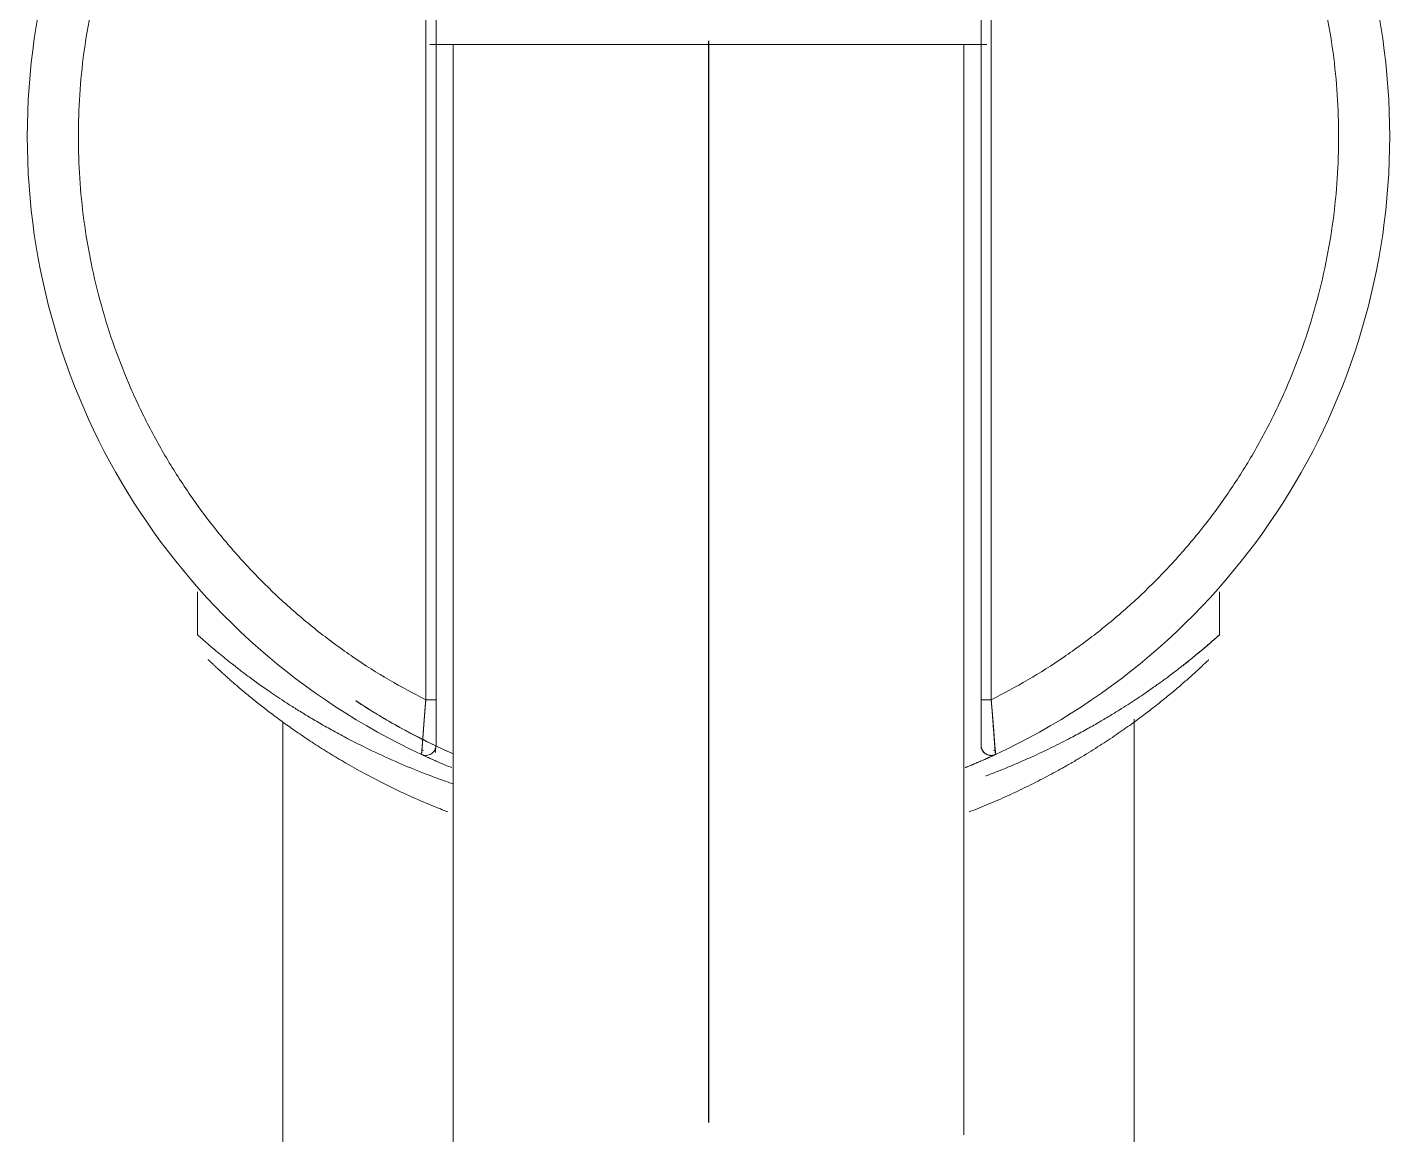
# Model space of a CAD drawing. Header units: millimetres. Extents: x 8883 to 11259, y -10160 to -6800.
# Drawn here: x 10774.56 to 10814.56, y -8612.75 to -8580.24 of the extents above; entities that cross this region are included whole.
import ezdxf

# ---------------------------------------------------------------- set-up
doc = ezdxf.new("R2010")
doc.units = ezdxf.units.MM
doc.linetypes.add('CENTERX2', pattern=[101.6, 63.5, -12.7, 12.7, -12.7])
doc.layers.add('CENTER', color=1, linetype='CENTERX2')

msp = doc.modelspace()

# ---------------------------------------------------------------- linework, layer by layer
at = {"linetype": 'Continuous', "lineweight": 18}
for p, q in [((10786.372, -8580.745), (10794.549, -8580.745)), ((10787.056, -8580.745), (10787.056, -8612.745)), ((10802.723, -8580.745), (10794.549, -8580.745)), ((10802.056, -8612.745), (10802.056, -8580.745)), ((10779.556, -8596.805), (10779.556, -8598.078)), ((10809.556, -8598.078), (10809.556, -8596.805)), ((10782.056, -8600.623), (10782.056, -9075.445)), ((10807.056, -8600.547), (10807.056, -9073.445)), ((10787.056, -8612.745), (10787.056, -8697.521))]:
    msp.add_line(p, q, dxfattribs=at)
for start, end in [(114.9179, 245.0821), (114.9179, 245.0821), (294.9179, 65.0821), (294.9179, 65.0821)]:
    msp.add_arc((10794.556, -8583.445), 20, start, end, dxfattribs=at)
at = {"linetype": 'Continuous', "lineweight": 13}
for points, weights in [([(10786.256, -8599.979), (10776.056, -8594.859), (10776.056, -8583.445), (10776.056, -8572.032), (10786.256, -8566.912)], [1, 0.851072454934, 1, 0.851072454934, 1]), ([(10786.256, -8599.979), (10776.056, -8594.859), (10776.056, -8583.445), (10776.056, -8572.032), (10786.256, -8566.912)], [1, 0.851072454934, 1, 0.851072454934, 1]), ([(10802.856, -8566.912), (10813.056, -8572.032), (10813.056, -8583.445), (10813.056, -8594.859), (10802.856, -8599.979)], [1, 0.851072454934, 1, 0.851072454934, 1]), ([(10802.856, -8599.979), (10813.056, -8594.859), (10813.056, -8583.445), (10813.056, -8572.032), (10802.856, -8566.912)], [1, 0.851072454922, 1, 0.851072453107, 1])]:
    msp.add_rational_spline(points, weights, degree=2, knots=[0, 0, 0, 0.5, 0.5, 1, 1, 1], dxfattribs=at)
for points in [[(10786.256, -8599.979), (10786.256, -8566.912)], [(10786.256, -8599.979), (10786.256, -8566.912)], [(10802.856, -8566.912), (10802.856, -8599.979)], [(10802.856, -8566.912), (10802.856, -8599.979)]]:
    msp.add_open_spline(points, degree=1, dxfattribs=at)
at = {"linetype": 'Continuous', "lineweight": 18}
for points, degree in [([(10786.556, -8599.979), (10786.556, -8566.912)], 1), ([(10786.556, -8599.979), (10786.556, -8566.912)], 1), ([(10802.556, -8566.912), (10802.556, -8599.979)], 1), ([(10802.556, -8566.912), (10802.556, -8599.979)], 1), ([(10786.127, -8601.447), (10786.131, -8601.448), (10786.135, -8601.45), (10786.139, -8601.451)], 3), ([(10786.544, -8601.526), (10786.544, -8601.482), (10786.544, -8601.438), (10786.543, -8601.393)], 3), ([(10802.954, -8601.458), (10802.964, -8601.455), (10802.975, -8601.451), (10802.985, -8601.447)], 3)]:
    msp.add_open_spline(points, degree=degree, dxfattribs=at)
for points, knots in [([(10782.374, -8600.202), (10782.28, -8600.142), (10782.102, -8600.027), (10781.854, -8599.863), (10781.635, -8599.713), (10781.443, -8599.579), (10781.277, -8599.46), (10781.133, -8599.355), (10780.948, -8599.218), (10780.729, -8599.051), (10780.486, -8598.86), (10780.274, -8598.689), (10780.093, -8598.538), (10779.94, -8598.409), (10779.815, -8598.302), (10779.717, -8598.216), (10779.643, -8598.152), (10779.592, -8598.108), (10779.563, -8598.082), (10779.556, -8598.076), (10779.556, -8598.076), (10779.556, -8598.076)], [0, 0, 0, 0, 0.053505, 0.103848, 0.150242, 0.192678, 0.231151, 0.265656, 0.296187, 0.369353, 0.440658, 0.510095, 0.57768, 0.643398, 0.707211, 0.769112, 0.829108, 0.887178, 0.943297, 0.997455, 1, 1, 1, 1]), ([(10808.478, -8598.977), (10808.528, -8598.937), (10808.654, -8598.838), (10808.838, -8598.689), (10809.019, -8598.538), (10809.172, -8598.409), (10809.297, -8598.302), (10809.395, -8598.216), (10809.469, -8598.152), (10809.52, -8598.108), (10809.549, -8598.082), (10809.556, -8598.076), (10809.556, -8598.076), (10809.556, -8598.076)], [0, 0, 0, 0, 0.07284, 0.188053, 0.300198, 0.409248, 0.515143, 0.617868, 0.717437, 0.813815, 0.906961, 0.996855, 1, 1, 1, 1]), ([(10786.904, -8603.27), (10786.83, -8603.241), (10786.529, -8603.123), (10786.012, -8602.907), (10785.37, -8602.612), (10784.753, -8602.303), (10784.184, -8601.996), (10783.664, -8601.694), (10783.194, -8601.405), (10782.757, -8601.121), (10782.353, -8600.844), (10781.98, -8600.576), (10781.637, -8600.319), (10781.323, -8600.074), (10781.079, -8599.876), (10780.894, -8599.722), (10780.758, -8599.607), (10780.632, -8599.498), (10780.516, -8599.397), (10780.41, -8599.303), (10780.314, -8599.217), (10780.227, -8599.138), (10780.15, -8599.067), (10780.083, -8599.005), (10780.024, -8598.95), (10779.975, -8598.904), (10779.935, -8598.865), (10779.903, -8598.836), (10779.881, -8598.814), (10779.868, -8598.802), (10779.865, -8598.799), (10779.865, -8598.799)], [0, 0, 0, 0, 0.017545, 0.072457, 0.12768, 0.183332, 0.239526, 0.289815, 0.339219, 0.387821, 0.43571, 0.482977, 0.529717, 0.576028, 0.622011, 0.647483, 0.672598, 0.697379, 0.721845, 0.746022, 0.769931, 0.793597, 0.817046, 0.840303, 0.863395, 0.886349, 0.909192, 0.931952, 0.954657, 0.977337, 1, 1, 1, 1]), ([(10809.245, -8598.801), (10809.242, -8598.804), (10809.225, -8598.82), (10809.162, -8598.88), (10809.044, -8598.991), (10808.878, -8599.145), (10808.662, -8599.339), (10808.395, -8599.573), (10808.136, -8599.791), (10807.912, -8599.974), (10807.744, -8600.109), (10807.566, -8600.248), (10807.379, -8600.391), (10807.181, -8600.539), (10806.975, -8600.69), (10806.758, -8600.844), (10806.531, -8601.001), (10806.293, -8601.161), (10806.045, -8601.323), (10805.786, -8601.486), (10805.517, -8601.651), (10805.236, -8601.818), (10804.877, -8602.023), (10804.433, -8602.264), (10803.897, -8602.535), (10803.342, -8602.797), (10802.78, -8603.043), (10802.397, -8603.197), (10802.208, -8603.27)], [0, 0, 0, 0, 0.037085, 0.089882, 0.143215, 0.197415, 0.252799, 0.309666, 0.36829, 0.394927, 0.421661, 0.448511, 0.475495, 0.502633, 0.529943, 0.557444, 0.585154, 0.613089, 0.641268, 0.669707, 0.698421, 0.727428, 0.756741, 0.806686, 0.856204, 0.905374, 0.954274, 1, 1, 1, 1]), ([(10786.256, -8599.979), (10786.255, -8599.986), (10786.254, -8600), (10786.253, -8600.021), (10786.251, -8600.042), (10786.249, -8600.063), (10786.247, -8600.083), (10786.246, -8600.104), (10786.244, -8600.125), (10786.242, -8600.145), (10786.241, -8600.165), (10786.239, -8600.186), (10786.237, -8600.206), (10786.236, -8600.226), (10786.234, -8600.246), (10786.233, -8600.266), (10786.231, -8600.285), (10786.23, -8600.305), (10786.228, -8600.324), (10786.227, -8600.344), (10786.225, -8600.363), (10786.224, -8600.382), (10786.222, -8600.401), (10786.221, -8600.42), (10786.219, -8600.439), (10786.218, -8600.457), (10786.216, -8600.476), (10786.215, -8600.494), (10786.214, -8600.513), (10786.212, -8600.531), (10786.211, -8600.549), (10786.209, -8600.566), (10786.208, -8600.584), (10786.207, -8600.602), (10786.206, -8600.619), (10786.204, -8600.636), (10786.203, -8600.653), (10786.202, -8600.67), (10786.2, -8600.687), (10786.199, -8600.704), (10786.198, -8600.72), (10786.197, -8600.736), (10786.196, -8600.753), (10786.194, -8600.769), (10786.193, -8600.784), (10786.192, -8600.8), (10786.191, -8600.816), (10786.19, -8600.831), (10786.189, -8600.846), (10786.187, -8600.861), (10786.186, -8600.876), (10786.185, -8600.891), (10786.184, -8600.906), (10786.183, -8600.92), (10786.182, -8600.934), (10786.181, -8600.949), (10786.18, -8600.962), (10786.179, -8600.976), (10786.178, -8600.99), (10786.177, -8601.003), (10786.176, -8601.017), (10786.175, -8601.03), (10786.174, -8601.043), (10786.173, -8601.055), (10786.172, -8601.068), (10786.171, -8601.08), (10786.17, -8601.093), (10786.169, -8601.105), (10786.169, -8601.117), (10786.168, -8601.128), (10786.167, -8601.14), (10786.166, -8601.151), (10786.165, -8601.163), (10786.164, -8601.174), (10786.164, -8601.185), (10786.163, -8601.195), (10786.162, -8601.206), (10786.161, -8601.216), (10786.16, -8601.227), (10786.16, -8601.237), (10786.159, -8601.247), (10786.158, -8601.256), (10786.157, -8601.266), (10786.157, -8601.275), (10786.156, -8601.284), (10786.155, -8601.294), (10786.155, -8601.302), (10786.154, -8601.311), (10786.153, -8601.32), (10786.153, -8601.328), (10786.152, -8601.336), (10786.151, -8601.345), (10786.151, -8601.352), (10786.15, -8601.36), (10786.149, -8601.368), (10786.149, -8601.375), (10786.148, -8601.383), (10786.148, -8601.39), (10786.147, -8601.397), (10786.147, -8601.404), (10786.146, -8601.41), (10786.145, -8601.417), (10786.145, -8601.423), (10786.144, -8601.429), (10786.144, -8601.435), (10786.143, -8601.441), (10786.143, -8601.447), (10786.142, -8601.453), (10786.142, -8601.458), (10786.141, -8601.464), (10786.141, -8601.469), (10786.141, -8601.474), (10786.14, -8601.479), (10786.14, -8601.484), (10786.139, -8601.488), (10786.139, -8601.493), (10786.139, -8601.497), (10786.138, -8601.502), (10786.138, -8601.506), (10786.137, -8601.51), (10786.137, -8601.514), (10786.137, -8601.517), (10786.136, -8601.521), (10786.136, -8601.524), (10786.136, -8601.528), (10786.135, -8601.531), (10786.135, -8601.534), (10786.135, -8601.537), (10786.134, -8601.54), (10786.134, -8601.543), (10786.134, -8601.546), (10786.134, -8601.548), (10786.133, -8601.551), (10786.133, -8601.553), (10786.133, -8601.556), (10786.133, -8601.558), (10786.132, -8601.56), (10786.132, -8601.562), (10786.132, -8601.564), (10786.132, -8601.565), (10786.132, -8601.567), (10786.131, -8601.569), (10786.131, -8601.57), (10786.131, -8601.572), (10786.131, -8601.573), (10786.131, -8601.574), (10786.131, -8601.575), (10786.131, -8601.576), (10786.13, -8601.577), (10786.13, -8601.578), (10786.13, -8601.579), (10786.13, -8601.58), (10786.13, -8601.58), (10786.13, -8601.581), (10786.13, -8601.582), (10786.13, -8601.582), (10786.13, -8601.582), (10786.13, -8601.583), (10786.13, -8601.583), (10786.13, -8601.583), (10786.13, -8601.583), (10786.13, -8601.584), (10786.13, -8601.584), (10786.13, -8601.584)], [0, 0, 0, 0, 0.008638, 0.017247, 0.025826, 0.034374, 0.042893, 0.051382, 0.05984, 0.068268, 0.076666, 0.085033, 0.09337, 0.101676, 0.109951, 0.118196, 0.12641, 0.134594, 0.142747, 0.150869, 0.158961, 0.167022, 0.175052, 0.183051, 0.19102, 0.198959, 0.206867, 0.214744, 0.222591, 0.230408, 0.238194, 0.245951, 0.253677, 0.261373, 0.269039, 0.276675, 0.284281, 0.291858, 0.299405, 0.306923, 0.314412, 0.321871, 0.329301, 0.336702, 0.344075, 0.351418, 0.358731, 0.366015, 0.37327, 0.380494, 0.387689, 0.394854, 0.40199, 0.409095, 0.41617, 0.423215, 0.43023, 0.437215, 0.44417, 0.451095, 0.45799, 0.464855, 0.471689, 0.478494, 0.485269, 0.492014, 0.498729, 0.505414, 0.51207, 0.518696, 0.525292, 0.531859, 0.538397, 0.544905, 0.551383, 0.557831, 0.564249, 0.570637, 0.576995, 0.583322, 0.589619, 0.595885, 0.602121, 0.608326, 0.614501, 0.620644, 0.626757, 0.632839, 0.63889, 0.644911, 0.6509, 0.656858, 0.662786, 0.668682, 0.674548, 0.680382, 0.686186, 0.691959, 0.697701, 0.703412, 0.709093, 0.714742, 0.720362, 0.72595, 0.731508, 0.737034, 0.74253, 0.747995, 0.753429, 0.758832, 0.764204, 0.769545, 0.774854, 0.780132, 0.785379, 0.790594, 0.795778, 0.800931, 0.806052, 0.811142, 0.8162, 0.821227, 0.826222, 0.831185, 0.836117, 0.841018, 0.845887, 0.850724, 0.85553, 0.860304, 0.865047, 0.869758, 0.874437, 0.879085, 0.883702, 0.888287, 0.89284, 0.897362, 0.901853, 0.906312, 0.91074, 0.915136, 0.919501, 0.923834, 0.928136, 0.932406, 0.936644, 0.94085, 0.945025, 0.949167, 0.953278, 0.957357, 0.961403, 0.965418, 0.969401, 0.973352, 0.97727, 0.981157, 0.985011, 0.988833, 0.992623, 0.99638, 1, 1, 1, 1]), ([(10786.256, -8599.979), (10786.255, -8599.986), (10786.254, -8600), (10786.253, -8600.021), (10786.251, -8600.042), (10786.249, -8600.063), (10786.247, -8600.083), (10786.246, -8600.104), (10786.244, -8600.125), (10786.242, -8600.145), (10786.241, -8600.165), (10786.239, -8600.186), (10786.237, -8600.206), (10786.236, -8600.226), (10786.234, -8600.246), (10786.233, -8600.266), (10786.231, -8600.285), (10786.23, -8600.305), (10786.228, -8600.324), (10786.227, -8600.344), (10786.225, -8600.363), (10786.224, -8600.382), (10786.222, -8600.401), (10786.221, -8600.42), (10786.219, -8600.439), (10786.218, -8600.457), (10786.216, -8600.476), (10786.215, -8600.494), (10786.214, -8600.513), (10786.212, -8600.531), (10786.211, -8600.549), (10786.209, -8600.566), (10786.208, -8600.584), (10786.207, -8600.602), (10786.206, -8600.619), (10786.204, -8600.636), (10786.203, -8600.653), (10786.202, -8600.67), (10786.2, -8600.687), (10786.199, -8600.704), (10786.198, -8600.72), (10786.197, -8600.736), (10786.196, -8600.753), (10786.194, -8600.769), (10786.193, -8600.784), (10786.192, -8600.8), (10786.191, -8600.816), (10786.19, -8600.831), (10786.189, -8600.846), (10786.187, -8600.861), (10786.186, -8600.876), (10786.185, -8600.891), (10786.184, -8600.906), (10786.183, -8600.92), (10786.182, -8600.934), (10786.181, -8600.949), (10786.18, -8600.962), (10786.179, -8600.976), (10786.178, -8600.99), (10786.177, -8601.003), (10786.176, -8601.017), (10786.175, -8601.03), (10786.174, -8601.043), (10786.173, -8601.055), (10786.172, -8601.068), (10786.171, -8601.08), (10786.17, -8601.093), (10786.169, -8601.105), (10786.169, -8601.117), (10786.168, -8601.128), (10786.167, -8601.14), (10786.166, -8601.151), (10786.165, -8601.163), (10786.164, -8601.174), (10786.164, -8601.185), (10786.163, -8601.195), (10786.162, -8601.206), (10786.161, -8601.216), (10786.16, -8601.227), (10786.16, -8601.237), (10786.159, -8601.247), (10786.158, -8601.256), (10786.157, -8601.266), (10786.157, -8601.275), (10786.156, -8601.284), (10786.155, -8601.294), (10786.155, -8601.302), (10786.154, -8601.311), (10786.153, -8601.32), (10786.153, -8601.328), (10786.152, -8601.336), (10786.151, -8601.345), (10786.151, -8601.352), (10786.15, -8601.36), (10786.149, -8601.368), (10786.149, -8601.375), (10786.148, -8601.383), (10786.148, -8601.39), (10786.147, -8601.397), (10786.147, -8601.404), (10786.146, -8601.41), (10786.145, -8601.417), (10786.145, -8601.423), (10786.144, -8601.429), (10786.144, -8601.435), (10786.143, -8601.441), (10786.143, -8601.447), (10786.142, -8601.453), (10786.142, -8601.458), (10786.141, -8601.464), (10786.141, -8601.469), (10786.141, -8601.474), (10786.14, -8601.479), (10786.14, -8601.484), (10786.139, -8601.488), (10786.139, -8601.493), (10786.139, -8601.497), (10786.138, -8601.502), (10786.138, -8601.506), (10786.137, -8601.51), (10786.137, -8601.514), (10786.137, -8601.517), (10786.136, -8601.521), (10786.136, -8601.524), (10786.136, -8601.528), (10786.135, -8601.531), (10786.135, -8601.534), (10786.135, -8601.537), (10786.134, -8601.54), (10786.134, -8601.543), (10786.134, -8601.546), (10786.134, -8601.548), (10786.133, -8601.551), (10786.133, -8601.553), (10786.133, -8601.556), (10786.133, -8601.558), (10786.132, -8601.56), (10786.132, -8601.562), (10786.132, -8601.564), (10786.132, -8601.565), (10786.132, -8601.567), (10786.131, -8601.569), (10786.131, -8601.57), (10786.131, -8601.572), (10786.131, -8601.573), (10786.131, -8601.574), (10786.131, -8601.575), (10786.131, -8601.576), (10786.13, -8601.577), (10786.13, -8601.578), (10786.13, -8601.579), (10786.13, -8601.58), (10786.13, -8601.58), (10786.13, -8601.581), (10786.13, -8601.582), (10786.13, -8601.582), (10786.13, -8601.582), (10786.13, -8601.583), (10786.13, -8601.583), (10786.13, -8601.583), (10786.13, -8601.583), (10786.13, -8601.584), (10786.13, -8601.584), (10786.13, -8601.584)], [0, 0, 0, 0, 0.008638, 0.017247, 0.025826, 0.034374, 0.042893, 0.051382, 0.05984, 0.068268, 0.076666, 0.085033, 0.09337, 0.101676, 0.109951, 0.118196, 0.12641, 0.134594, 0.142747, 0.150869, 0.158961, 0.167022, 0.175052, 0.183051, 0.19102, 0.198959, 0.206867, 0.214744, 0.222591, 0.230408, 0.238194, 0.245951, 0.253677, 0.261373, 0.269039, 0.276675, 0.284281, 0.291858, 0.299405, 0.306923, 0.314412, 0.321871, 0.329301, 0.336702, 0.344075, 0.351418, 0.358731, 0.366015, 0.37327, 0.380494, 0.387689, 0.394854, 0.40199, 0.409095, 0.41617, 0.423215, 0.43023, 0.437215, 0.44417, 0.451095, 0.45799, 0.464855, 0.471689, 0.478494, 0.485269, 0.492014, 0.498729, 0.505414, 0.51207, 0.518696, 0.525292, 0.531859, 0.538397, 0.544905, 0.551383, 0.557831, 0.564249, 0.570637, 0.576995, 0.583322, 0.589619, 0.595885, 0.602121, 0.608326, 0.614501, 0.620644, 0.626757, 0.632839, 0.63889, 0.644911, 0.6509, 0.656858, 0.662786, 0.668682, 0.674548, 0.680382, 0.686186, 0.691959, 0.697701, 0.703412, 0.709093, 0.714742, 0.720362, 0.72595, 0.731508, 0.737034, 0.74253, 0.747995, 0.753429, 0.758832, 0.764204, 0.769545, 0.774854, 0.780132, 0.785379, 0.790594, 0.795778, 0.800931, 0.806052, 0.811142, 0.8162, 0.821227, 0.826222, 0.831185, 0.836117, 0.841018, 0.845887, 0.850724, 0.85553, 0.860304, 0.865047, 0.869758, 0.874437, 0.879085, 0.883702, 0.888287, 0.89284, 0.897362, 0.901853, 0.906312, 0.91074, 0.915136, 0.919501, 0.923834, 0.928136, 0.932406, 0.936644, 0.94085, 0.945025, 0.949167, 0.953278, 0.957357, 0.961403, 0.965418, 0.969401, 0.973352, 0.97727, 0.981157, 0.985011, 0.988833, 0.992623, 0.99638, 1, 1, 1, 1]), ([(10786.556, -8601.312), (10786.556, -8601.312), (10786.556, -8601.273), (10786.556, -8601.131), (10786.556, -8601.027), (10786.556, -8600.649), (10786.556, -8600.314), (10786.556, -8599.979)], [0, 0, 0, 0, 0.25, 0.25, 0.5, 0.5, 1, 1, 1, 1]), ([(10786.556, -8601.312), (10786.556, -8601.312), (10786.556, -8601.273), (10786.556, -8601.131), (10786.556, -8601.027), (10786.556, -8600.649), (10786.556, -8600.314), (10786.556, -8599.979)], [0, 0, 0, 0, 0.25, 0.25, 0.5, 0.5, 1, 1, 1, 1]), ([(10802.556, -8599.979), (10802.556, -8600.314), (10802.556, -8600.649), (10802.556, -8601.027), (10802.556, -8601.131), (10802.556, -8601.273), (10802.556, -8601.312), (10802.556, -8601.312)], [0, 0, 0, 0, 0.5, 0.5, 0.75, 0.75, 1, 1, 1, 1]), ([(10802.556, -8599.979), (10802.556, -8600.314), (10802.556, -8600.649), (10802.556, -8601.027), (10802.556, -8601.131), (10802.556, -8601.273), (10802.556, -8601.312), (10802.556, -8601.312)], [0, 0, 0, 0, 0.5, 0.5, 0.75, 0.75, 1, 1, 1, 1]), ([(10802.856, -8599.979), (10802.857, -8599.985), (10802.858, -8599.998), (10802.859, -8600.018), (10802.861, -8600.037), (10802.862, -8600.056), (10802.864, -8600.075), (10802.866, -8600.094), (10802.867, -8600.113), (10802.869, -8600.132), (10802.871, -8600.151), (10802.872, -8600.169), (10802.874, -8600.188), (10802.875, -8600.206), (10802.877, -8600.224), (10802.878, -8600.242), (10802.88, -8600.26), (10802.881, -8600.278), (10802.883, -8600.296), (10802.884, -8600.313), (10802.886, -8600.331), (10802.887, -8600.348), (10802.889, -8600.366), (10802.89, -8600.383), (10802.892, -8600.4), (10802.893, -8600.417), (10802.895, -8600.433), (10802.896, -8600.45), (10802.897, -8600.466), (10802.899, -8600.483), (10802.9, -8600.499), (10802.901, -8600.515), (10802.903, -8600.531), (10802.904, -8600.547), (10802.905, -8600.562), (10802.907, -8600.578), (10802.908, -8600.593), (10802.909, -8600.608), (10802.91, -8600.624), (10802.911, -8600.638), (10802.913, -8600.653), (10802.914, -8600.668), (10802.915, -8600.682), (10802.916, -8600.697), (10802.917, -8600.711), (10802.918, -8600.725), (10802.919, -8600.739), (10802.92, -8600.753), (10802.922, -8600.767), (10802.923, -8600.78), (10802.924, -8600.793), (10802.925, -8600.807), (10802.926, -8600.82), (10802.927, -8600.833), (10802.928, -8600.845), (10802.929, -8600.858), (10802.929, -8600.871), (10802.93, -8600.883), (10802.931, -8600.895), (10802.932, -8600.907), (10802.933, -8600.919), (10802.934, -8600.931), (10802.935, -8600.942), (10802.936, -8600.954), (10802.937, -8600.965), (10802.937, -8600.976), (10802.938, -8600.987), (10802.939, -8600.998), (10802.94, -8601.009), (10802.941, -8601.02), (10802.941, -8601.03), (10802.942, -8601.041), (10802.943, -8601.051), (10802.944, -8601.061), (10802.944, -8601.071), (10802.945, -8601.08), (10802.946, -8601.097), (10802.948, -8601.121), (10802.95, -8601.151), (10802.953, -8601.18), (10802.955, -8601.208), (10802.957, -8601.235), (10802.959, -8601.261), (10802.961, -8601.286), (10802.963, -8601.311), (10802.964, -8601.334), (10802.966, -8601.356), (10802.968, -8601.377), (10802.969, -8601.397), (10802.971, -8601.417), (10802.972, -8601.435), (10802.973, -8601.452), (10802.974, -8601.468), (10802.976, -8601.483), (10802.977, -8601.497), (10802.977, -8601.51), (10802.978, -8601.522), (10802.979, -8601.532), (10802.98, -8601.542), (10802.98, -8601.551), (10802.981, -8601.559), (10802.981, -8601.565), (10802.982, -8601.571), (10802.982, -8601.576), (10802.982, -8601.579), (10802.982, -8601.582), (10802.982, -8601.583), (10802.982, -8601.584), (10802.982, -8601.584)], [0, 0, 0, 0, 0.00799, 0.015944, 0.023861, 0.031742, 0.039587, 0.047396, 0.055168, 0.062904, 0.070604, 0.078267, 0.085894, 0.093485, 0.101039, 0.108556, 0.116038, 0.123482, 0.130891, 0.138263, 0.145598, 0.152897, 0.160159, 0.167385, 0.174575, 0.181727, 0.188844, 0.195923, 0.202967, 0.209973, 0.216943, 0.223877, 0.230773, 0.237634, 0.244457, 0.251244, 0.257995, 0.264708, 0.271385, 0.278026, 0.28463, 0.291197, 0.297727, 0.304221, 0.310678, 0.317099, 0.323483, 0.32983, 0.336141, 0.342415, 0.348652, 0.354853, 0.361017, 0.367144, 0.373235, 0.379289, 0.385307, 0.391288, 0.397232, 0.40314, 0.409011, 0.414846, 0.420644, 0.426406, 0.432131, 0.437819, 0.443471, 0.449086, 0.454666, 0.460208, 0.465714, 0.471184, 0.476617, 0.482014, 0.487375, 0.492699, 0.497987, 0.515161, 0.532261, 0.549286, 0.566238, 0.583117, 0.599925, 0.616661, 0.633328, 0.649926, 0.666457, 0.68292, 0.699318, 0.715651, 0.731921, 0.748128, 0.764274, 0.78036, 0.796387, 0.812357, 0.828271, 0.84413, 0.859935, 0.875688, 0.89139, 0.907043, 0.922647, 0.938205, 0.953718, 0.969187, 0.984614, 1, 1, 1, 1]), ([(10802.982, -8601.584), (10802.982, -8601.584), (10802.982, -8601.583), (10802.982, -8601.583), (10802.982, -8601.583), (10802.982, -8601.582), (10802.982, -8601.581), (10802.982, -8601.58), (10802.982, -8601.578), (10802.981, -8601.576), (10802.981, -8601.574), (10802.981, -8601.572), (10802.981, -8601.569), (10802.98, -8601.566), (10802.98, -8601.562), (10802.979, -8601.559), (10802.979, -8601.555), (10802.979, -8601.55), (10802.978, -8601.545), (10802.978, -8601.54), (10802.977, -8601.534), (10802.976, -8601.528), (10802.976, -8601.522), (10802.975, -8601.515), (10802.974, -8601.507), (10802.974, -8601.5), (10802.973, -8601.491), (10802.972, -8601.482), (10802.971, -8601.473), (10802.97, -8601.463), (10802.97, -8601.453), (10802.969, -8601.442), (10802.968, -8601.431), (10802.967, -8601.419), (10802.966, -8601.407), (10802.965, -8601.394), (10802.964, -8601.38), (10802.962, -8601.366), (10802.961, -8601.352), (10802.96, -8601.337), (10802.959, -8601.321), (10802.958, -8601.304), (10802.956, -8601.287), (10802.955, -8601.27), (10802.954, -8601.252), (10802.952, -8601.233), (10802.951, -8601.214), (10802.949, -8601.194), (10802.948, -8601.173), (10802.946, -8601.152), (10802.944, -8601.13), (10802.943, -8601.108), (10802.941, -8601.085), (10802.939, -8601.062), (10802.938, -8601.037), (10802.936, -8601.013), (10802.934, -8600.987), (10802.932, -8600.961), (10802.93, -8600.935), (10802.928, -8600.908), (10802.926, -8600.88), (10802.924, -8600.852), (10802.922, -8600.823), (10802.919, -8600.793), (10802.917, -8600.763), (10802.915, -8600.733), (10802.913, -8600.701), (10802.91, -8600.67), (10802.908, -8600.638), (10802.905, -8600.605), (10802.903, -8600.572), (10802.9, -8600.538), (10802.898, -8600.504), (10802.895, -8600.469), (10802.892, -8600.434), (10802.89, -8600.398), (10802.887, -8600.362), (10802.884, -8600.325), (10802.881, -8600.288), (10802.878, -8600.251), (10802.875, -8600.213), (10802.872, -8600.175), (10802.869, -8600.136), (10802.866, -8600.097), (10802.863, -8600.058), (10802.859, -8600.019), (10802.857, -8599.992), (10802.856, -8599.979)], [0, 0, 0, 0, 0.007087, 0.01429, 0.021607, 0.029041, 0.036589, 0.044251, 0.052029, 0.05992, 0.067926, 0.076046, 0.084279, 0.092625, 0.101083, 0.109655, 0.118339, 0.127137, 0.136047, 0.14507, 0.154207, 0.163456, 0.172819, 0.182295, 0.191884, 0.201586, 0.2114, 0.221327, 0.231366, 0.241518, 0.25178, 0.262154, 0.272638, 0.283233, 0.293938, 0.304753, 0.315678, 0.326714, 0.33786, 0.349118, 0.360487, 0.371966, 0.383556, 0.395256, 0.407066, 0.418985, 0.431014, 0.443151, 0.455395, 0.467746, 0.480204, 0.492766, 0.505435, 0.518211, 0.531094, 0.544085, 0.557184, 0.57039, 0.583704, 0.597126, 0.610655, 0.624291, 0.638034, 0.651883, 0.665837, 0.679894, 0.694057, 0.708324, 0.722697, 0.737177, 0.751764, 0.766459, 0.781262, 0.796175, 0.811196, 0.826328, 0.841569, 0.856919, 0.87238, 0.887951, 0.903631, 0.919421, 0.935321, 0.951329, 0.967445, 0.983669, 1, 1, 1, 1]), ([(10787.048, -8601.558), (10787.016, -8601.544), (10786.984, -8601.53), (10786.636, -8601.374), (10786.342, -8601.233), (10785.804, -8600.96), (10785.56, -8600.827), (10785.127, -8600.583), (10784.938, -8600.471), (10784.7, -8600.325), (10784.628, -8600.281), (10784.501, -8600.201), (10784.389, -8600.13), (10784.311, -8600.078), (10784.25, -8600.038), (10784.227, -8600.024), (10784.201, -8600.006), (10784.196, -8600.003), (10784.204, -8600.008), (10784.216, -8600.016), (10784.281, -8600.059), (10784.358, -8600.109), (10784.578, -8600.25), (10784.72, -8600.339), (10785.065, -8600.546), (10785.267, -8600.664), (10785.719, -8600.914), (10785.968, -8601.045), (10786.24, -8601.18)], [0, 0, 0, 0, 0.00995, 0.00995, 0.109206, 0.109206, 0.208462, 0.208462, 0.307717, 0.307717, 0.357345, 0.357345, 0.406973, 0.456601, 0.456601, 0.506229, 0.506229, 0.555857, 0.555857, 0.605484, 0.605484, 0.70474, 0.70474, 0.803996, 0.803996, 0.903251, 0.903251, 1, 1, 1, 1]), ([(10786.127, -8601.447), (10786.148, -8601.455), (10786.169, -8601.462), (10786.19, -8601.466), (10786.19, -8601.466)], [0, 0, 0, 0, 0.999974, 1, 1, 1, 1]), ([(10786.556, -8601.312), (10786.556, -8601.337), (10786.553, -8601.362), (10786.54, -8601.41), (10786.531, -8601.434), (10786.507, -8601.478), (10786.492, -8601.498), (10786.458, -8601.535), (10786.439, -8601.551), (10786.396, -8601.578), (10786.373, -8601.589), (10786.326, -8601.604), (10786.301, -8601.609), (10786.251, -8601.613), (10786.226, -8601.611), (10786.176, -8601.602), (10786.152, -8601.594), (10786.13, -8601.584)], [0, 0, 0, 0, 0.125, 0.125, 0.25, 0.25, 0.375, 0.375, 0.5, 0.5, 0.625, 0.625, 0.75, 0.75, 0.875, 0.875, 1, 1, 1, 1]), ([(10786.556, -8601.312), (10786.556, -8601.337), (10786.553, -8601.362), (10786.54, -8601.41), (10786.531, -8601.434), (10786.507, -8601.478), (10786.492, -8601.498), (10786.458, -8601.535), (10786.439, -8601.551), (10786.396, -8601.578), (10786.373, -8601.589), (10786.326, -8601.604), (10786.301, -8601.609), (10786.251, -8601.613), (10786.226, -8601.611), (10786.176, -8601.602), (10786.152, -8601.594), (10786.13, -8601.584)], [0, 0, 0, 0, 0.125, 0.125, 0.25, 0.25, 0.375, 0.375, 0.5, 0.5, 0.625, 0.625, 0.75, 0.75, 0.875, 0.875, 1, 1, 1, 1]), ([(10786.768, -8601.867), (10786.735, -8601.853), (10786.651, -8601.817), (10786.517, -8601.759), (10786.368, -8601.693), (10786.248, -8601.638), (10786.179, -8601.606), (10786.158, -8601.597)], [0, 0, 0, 0, 0.154078, 0.398829, 0.644123, 0.890047, 1, 1, 1, 1]), ([(10786.158, -8601.597), (10786.317, -8601.67), (10786.481, -8601.744), (10786.77, -8601.868), (10786.892, -8601.919), (10787.016, -8601.97)], [0, 0, 0, 0, 0.587166, 0.587166, 1, 1, 1, 1]), ([(10787.048, -8601.558), (10787.016, -8601.544), (10786.984, -8601.53), (10786.719, -8601.411), (10786.497, -8601.307), (10786.289, -8601.205)], [0, 0, 0, 0, 0.119368, 0.119368, 1, 1, 1, 1]), ([(10802.093, -8601.971), (10802.122, -8601.959), (10802.149, -8601.948), (10802.241, -8601.91), (10802.298, -8601.886), (10802.397, -8601.845), (10802.438, -8601.827), (10802.489, -8601.805), (10802.512, -8601.795), (10802.534, -8601.785), (10802.544, -8601.781), (10802.549, -8601.779), (10802.551, -8601.778), (10802.552, -8601.777), (10802.553, -8601.777), (10802.553, -8601.777), (10802.553, -8601.777), (10802.553, -8601.777), (10802.553, -8601.777), (10802.553, -8601.777), (10802.553, -8601.777), (10802.704, -8601.711), (10802.847, -8601.646), (10802.993, -8601.579), (10803.002, -8601.575), (10803.01, -8601.571)], [0, 0, 0, 0, 0.072734, 0.072734, 0.253664, 0.253664, 0.434594, 0.434594, 0.525059, 0.570291, 0.592907, 0.604216, 0.60987, 0.612697, 0.61411, 0.614817, 0.61517, 0.615347, 0.615435, 0.615435, 0.615524, 0.615524, 0.977384, 0.977384, 1, 1, 1, 1]), ([(10802.995, -8601.578), (10802.99, -8601.58), (10802.919, -8601.613), (10802.779, -8601.677), (10802.573, -8601.769), (10802.361, -8601.86), (10802.205, -8601.925), (10802.12, -8601.96), (10802.109, -8601.964)], [0, 0, 0, 0, 0.018899, 0.257156, 0.4943, 0.730487, 0.965875, 1, 1, 1, 1]), ([(10802.982, -8601.584), (10802.96, -8601.594), (10802.936, -8601.602), (10802.886, -8601.611), (10802.861, -8601.613), (10802.811, -8601.609), (10802.786, -8601.604), (10802.739, -8601.589), (10802.716, -8601.578), (10802.673, -8601.551), (10802.654, -8601.535), (10802.62, -8601.498), (10802.605, -8601.478), (10802.581, -8601.434), (10802.572, -8601.41), (10802.559, -8601.362), (10802.556, -8601.337), (10802.556, -8601.312)], [0, 0, 0, 0, 0.125, 0.125, 0.25, 0.25, 0.375, 0.375, 0.5, 0.5, 0.625, 0.625, 0.75, 0.75, 0.875, 0.875, 1, 1, 1, 1]), ([(10802.922, -8601.466), (10802.922, -8601.466), (10802.943, -8601.462), (10802.964, -8601.455), (10802.985, -8601.447)], [0, 0, 0, 0, 0.000004, 1, 1, 1, 1])]:
    msp.add_open_spline(points, degree=3, knots=knots, dxfattribs=at)
at = {"linetype": 'Continuous', "lineweight": 13}
for points, knots in [([(10809.556, -8598.076), (10809.556, -8598.076), (10809.551, -8598.081), (10809.526, -8598.102), (10809.481, -8598.141), (10809.413, -8598.2), (10809.32, -8598.28), (10809.199, -8598.384), (10809.05, -8598.511), (10808.868, -8598.662), (10808.653, -8598.837), (10808.403, -8599.035), (10808.187, -8599.201), (10808.022, -8599.324), (10807.919, -8599.4), (10807.797, -8599.488), (10807.657, -8599.588), (10807.495, -8599.701), (10807.312, -8599.827), (10807.104, -8599.965), (10806.871, -8600.118), (10806.61, -8600.283), (10806.32, -8600.462), (10805.997, -8600.652), (10805.641, -8600.855), (10805.215, -8601.086), (10804.731, -8601.333), (10804.203, -8601.586), (10803.69, -8601.816), (10803.195, -8602.023), (10802.864, -8602.152), (10802.7, -8602.214), (10802.695, -8602.216)], [0, 0, 0, 0, 0.030286, 0.063385, 0.098121, 0.134481, 0.17245, 0.212028, 0.253213, 0.295981, 0.340315, 0.386222, 0.433699, 0.447174, 0.462798, 0.480567, 0.50048, 0.522534, 0.546727, 0.573054, 0.601512, 0.632101, 0.664816, 0.699659, 0.736625, 0.775715, 0.826705, 0.874514, 0.919152, 0.960623, 0.998933, 1, 1, 1, 1]), ([(10787.044, -8602.443), (10786.984, -8602.422), (10786.692, -8602.32), (10786.152, -8602.119), (10785.418, -8601.818), (10784.64, -8601.463), (10783.975, -8601.128), (10783.441, -8600.838), (10783.05, -8600.614), (10782.698, -8600.404), (10782.479, -8600.268), (10782.376, -8600.202), (10782.374, -8600.202)], [0, 0, 0, 0, 0.032546, 0.157294, 0.2987, 0.456789, 0.631609, 0.731876, 0.826511, 0.915514, 0.998879, 1, 1, 1, 1])]:
    msp.add_open_spline(points, degree=3, knots=knots, dxfattribs=at)
at = {"linetype": 'Continuous', "lineweight": 18}
for points, weights, degree in [([(10786.556, -8599.979), (10786.556, -8599.979), (10786.438, -8599.979), (10786.256, -8599.979)], [1.30029828776, 0.993454350632, 0.921759610793, 1.08521406824], 3), ([(10786.556, -8599.979), (10786.556, -8599.979), (10786.438, -8599.979), (10786.256, -8599.979)], [1.30029828776, 0.993454350632, 0.921759610793, 1.08521406824], 3), ([(10802.856, -8599.979), (10802.674, -8599.979), (10802.556, -8599.979), (10802.556, -8599.979)], [1.08521363899, 0.921759647729, 0.993454696948, 1.30029878665], 3), ([(10802.556, -8599.979), (10802.556, -8599.979), (10802.732, -8599.979), (10802.856, -8599.979)], [1, 0.923879527024, 0.923879527024, 1], 2), ([(10802.556, -8601.312), (10802.556, -8601.555), (10802.761, -8601.686), (10802.982, -8601.584)], [1.30019910193, 0.899856934848, 0.899933647388, 1.30042923955], 3)]:
    msp.add_rational_spline(points, weights, degree=degree, dxfattribs=at)
at = {"layer": 'CENTER', "ltscale": 0.5}
msp.add_line((10794.556, -7666.238), (10794.556, -9086.383), dxfattribs=at)

doc.saveas('drawing.dxf')
